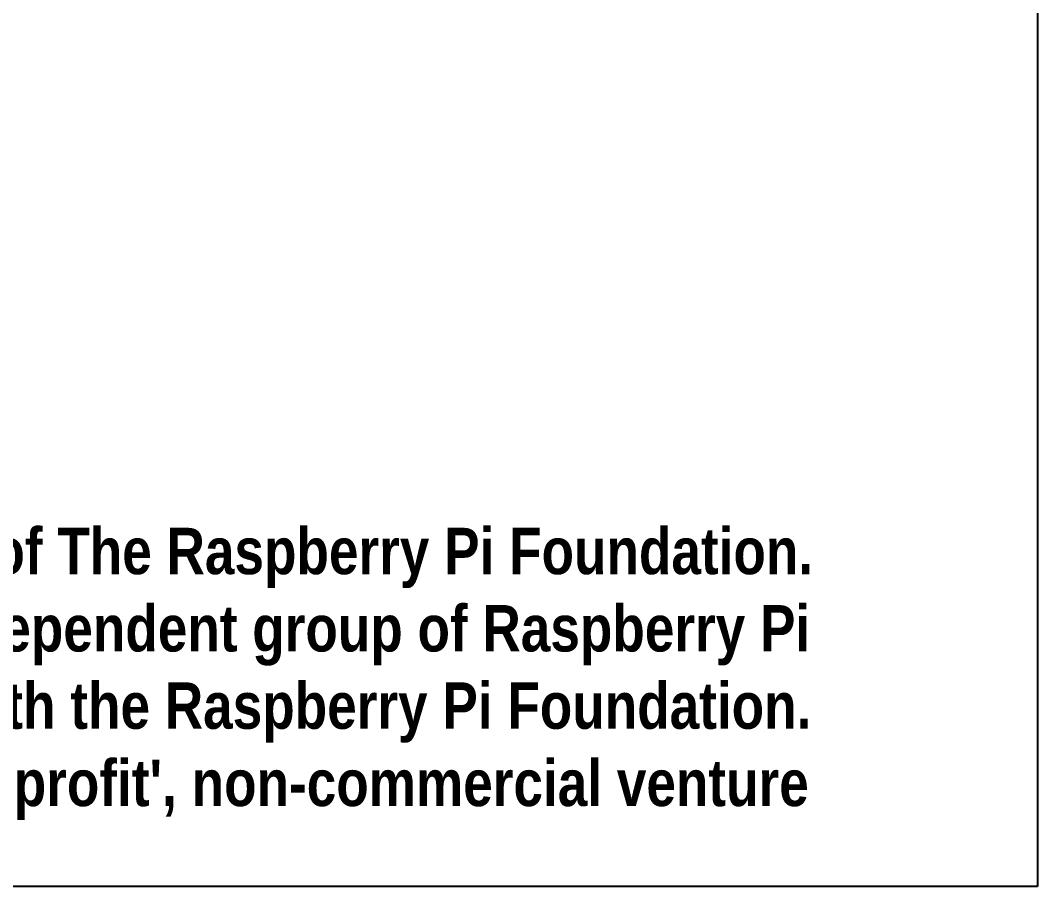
# Model space of a CAD drawing. Header units: millimetres. Extents: x -754 to 578, y -31 to 612.
# Drawn here: x -445.83 to -401.96, y 0 to 37.36 of the extents above; entities that cross this region are included whole.
import ezdxf

# ---------------------------------------------------------------- set-up
doc = ezdxf.new("R2010")
doc.units = ezdxf.units.MM
doc.layers.add('Images', color=7, linetype='Continuous')
doc.layers.add('Text', color=7, linetype='Continuous')
doc.styles.get("Standard").update_dxf_attribs({"font": 'arial.ttf'})
picture_1 = doc.add_image_def('image12.jpg', size_in_pixel=(700, 590))

msp = doc.modelspace()

# ---------------------------------------------------------------- texts
at = {"layer": 'Text', "insert": (-513.8627736205483, 15.47696136451827), "char_height": 2, "attachment_point": 1}
msp.add_mtext_dynamic_manual_height_columns("\\pi35.89;{\\fArial Narrow|b1|i0|c0|p34;\\C42;\\c632028;Raspberry Pi is a trademark of The Raspberry Pi Foundation.\\P\\pi3.0464;The MagPi magazine is collaboratively produced by an  independent group of Raspberry Pi \\P\\pi10.864;computer owners and is not affilliated in any way with the Raspberry Pi Foundation.\\P\\pi31.438;The MagPi magazine is a 'not-for-profit', non-commercial venture}", width=101.8990946569755, gutter_width=12.5, heights=[0], dxfattribs=at)

# ---------------------------------------------------------------- pictures from other files: only their frames are drawn
at = {"layer": 'Images'}
image = msp.add_image(picture_1, insert=(-754.3365603195051, 1.13686837721616e-13), size_in_units=(352.37288135593224, 297.00000000000006), dxfattribs=at)
image.dxf.flags = 7

doc.saveas('drawing.dxf')
